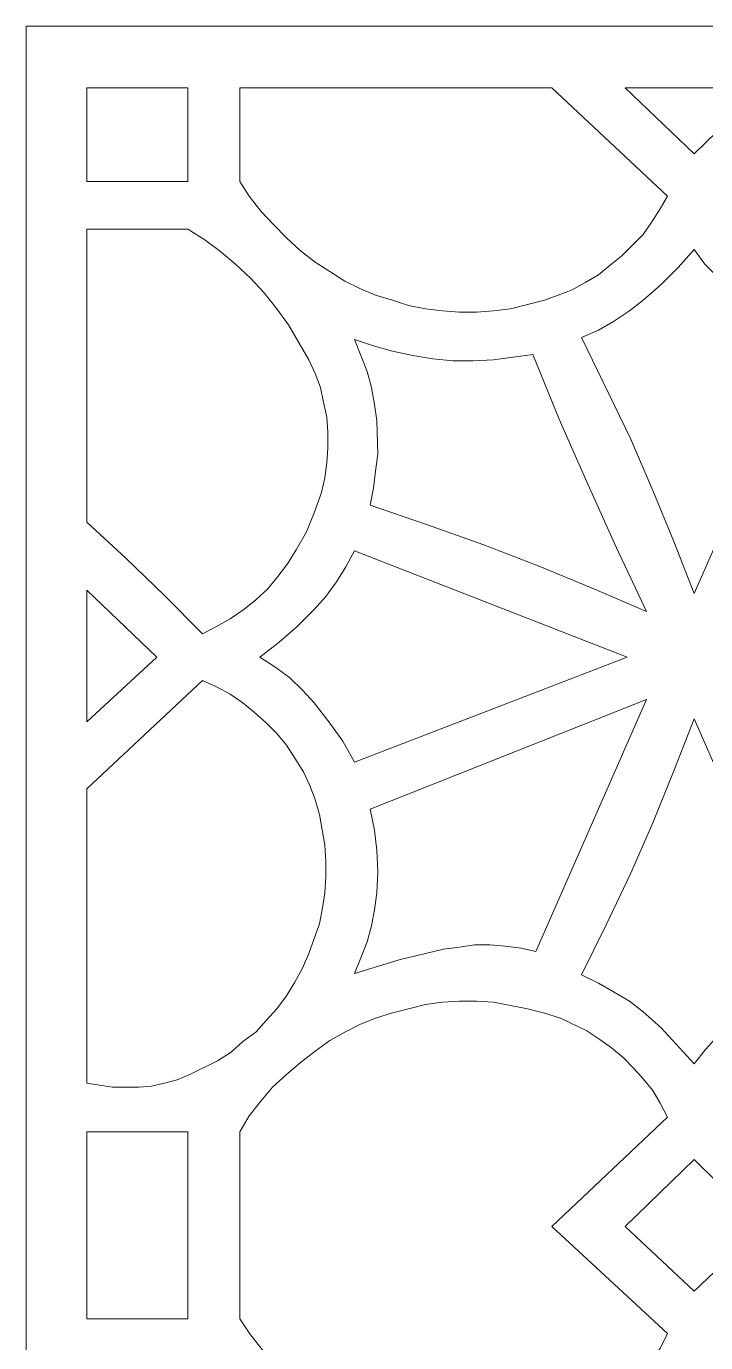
# Model space of a CAD drawing. Header units: centimetres. Extents: x -11.2 to 10.9, y -12.4 to 12.4.
# Drawn here: x -4.172 to -2.573, y 1.034 to 4.132 of the extents above; entities that cross this region are included whole.
import ezdxf

# ---------------------------------------------------------------- set-up
doc = ezdxf.new("R2010")
doc.units = ezdxf.units.CM
doc.header["$MEASUREMENT"] = 0
doc.layers.add('Camada 1', color=7, linetype='Continuous')

msp = doc.modelspace()

# ---------------------------------------------------------------- linework, layer by layer
at = {"layer": 'Camada 1', "color": 140, "lineweight": 9}
for points, knots in [([(1.82777, -1.98508), (1.82777, -1.98508), (1.82777, 4.13244), (1.82777, 4.13244), (1.82777, 4.13244), (1.82777, 4.13244), (-4.17224, 4.13244), (-4.17224, 4.13244), (-4.17224, 4.13244), (-4.17224, 4.13244), (-4.17224, -1.98508), (-4.17224, -1.98508), (-4.17224, -1.98508), (-4.17224, -1.98508), (1.82777, -1.98508), (1.82777, -1.98508)], [0, 0, 0, 0, 0.2, 0.2, 0.2, 0.2, 0.4, 0.4, 0.4, 0.4, 0.6, 0.6, 0.6, 0.6, 1, 1, 1, 1]), ([(-4.02972, 3.76746), (-4.02972, 3.76746), (-3.79223, 3.76746), (-3.79223, 3.76746), (-3.79223, 3.76746), (-3.79223, 3.76746), (-3.79223, 3.98745), (-3.79223, 3.98745), (-3.79223, 3.98745), (-3.79223, 3.98745), (-4.02972, 3.98745), (-4.02972, 3.98745), (-4.02972, 3.98745), (-4.02972, 3.98745), (-4.02972, 3.76746), (-4.02972, 3.76746)], [0, 0, 0, 0, 0.2, 0.2, 0.2, 0.2, 0.4, 0.4, 0.4, 0.4, 0.6, 0.6, 0.6, 0.6, 1, 1, 1, 1]), ([(-2.66221, 3.73243), (-2.66221, 3.73243), (-2.67971, 3.70244), (-2.67971, 3.70244), (-2.67971, 3.70244), (-2.67971, 3.70244), (-2.69971, 3.67246), (-2.69971, 3.67246), (-2.69971, 3.67246), (-2.69971, 3.67246), (-2.71971, 3.64244), (-2.71971, 3.64244), (-2.71971, 3.64244), (-2.71971, 3.64244), (-2.74472, 3.61746), (-2.74472, 3.61746), (-2.74472, 3.61746), (-2.74472, 3.61746), (-2.76974, 3.59245), (-2.76974, 3.59245), (-2.76974, 3.59245), (-2.76974, 3.59245), (-2.79722, 3.56994), (-2.79722, 3.56994), (-2.79722, 3.56994), (-2.79722, 3.56994), (-2.82473, 3.54743), (-2.82473, 3.54743), (-2.82473, 3.54743), (-2.82473, 3.54743), (-2.85472, 3.52993), (-2.85472, 3.52993), (-2.85472, 3.52993), (-2.85472, 3.52993), (-2.88721, 3.51244), (-2.88721, 3.51244), (-2.88721, 3.51244), (-2.88721, 3.51244), (-2.91974, 3.49995), (-2.91974, 3.49995), (-2.91974, 3.49995), (-2.91974, 3.49995), (-2.95223, 3.48746), (-2.95223, 3.48746), (-2.95223, 3.48746), (-2.95223, 3.48746), (-2.99223, 3.47744), (-2.99223, 3.47744), (-2.99223, 3.47744), (-2.99223, 3.47744), (-3.03224, 3.46746), (-3.03224, 3.46746), (-3.03224, 3.46746), (-3.03224, 3.46746), (-3.07221, 3.46245), (-3.07221, 3.46245), (-3.07221, 3.46245), (-3.07221, 3.46245), (-3.11221, 3.45994), (-3.11221, 3.45994), (-3.11221, 3.45994), (-3.11221, 3.45994), (-3.15222, 3.45994), (-3.15222, 3.45994), (-3.15222, 3.45994), (-3.15222, 3.45994), (-3.19222, 3.46245), (-3.19222, 3.46245), (-3.19222, 3.46245), (-3.19222, 3.46245), (-3.23223, 3.46746), (-3.23223, 3.46746), (-3.23223, 3.46746), (-3.23223, 3.46746), (-3.27223, 3.47494), (-3.27223, 3.47494), (-3.27223, 3.47494), (-3.27223, 3.47494), (-3.30973, 3.48746), (-3.30973, 3.48746), (-3.30973, 3.48746), (-3.30973, 3.48746), (-3.34974, 3.49995), (-3.34974, 3.49995), (-3.34974, 3.49995), (-3.34974, 3.49995), (-3.38724, 3.51494), (-3.38724, 3.51494), (-3.38724, 3.51494), (-3.38724, 3.51494), (-3.42223, 3.53244), (-3.42223, 3.53244), (-3.42223, 3.53244), (-3.42223, 3.53244), (-3.45723, 3.55495), (-3.45723, 3.55495), (-3.45723, 3.55495), (-3.45723, 3.55495), (-3.49222, 3.57745), (-3.49222, 3.57745), (-3.49222, 3.57745), (-3.49222, 3.57745), (-3.52722, 3.60494), (-3.52722, 3.60494), (-3.52722, 3.60494), (-3.52722, 3.60494), (-3.55971, 3.63492), (-3.55971, 3.63492), (-3.55971, 3.63492), (-3.55971, 3.63492), (-3.58973, 3.66494), (-3.58973, 3.66494), (-3.58973, 3.66494), (-3.58973, 3.66494), (-3.61972, 3.69743), (-3.61972, 3.69743), (-3.61972, 3.69743), (-3.61972, 3.69743), (-3.6472, 3.73243), (-3.6472, 3.73243), (-3.6472, 3.73243), (-3.6472, 3.73243), (-3.66971, 3.76746), (-3.66971, 3.76746), (-3.66971, 3.76746), (-3.66971, 3.76746), (-3.66971, 3.98745), (-3.66971, 3.98745), (-3.66971, 3.98745), (-3.66971, 3.98745), (-2.93473, 3.98745), (-2.93473, 3.98745), (-2.93473, 3.98745), (-2.93473, 3.98745), (-2.66221, 3.73243), (-2.66221, 3.73243)], [0, 0, 0, 0, 0.0285714, 0.0285714, 0.0285714, 0.0285714, 0.0571429, 0.0571429, 0.0571429, 0.0571429, 0.0857143, 0.0857143, 0.0857143, 0.0857143, 0.1142857, 0.1142857, 0.1142857, 0.1142857, 0.1428571, 0.1428571, 0.1428571, 0.1428571, 0.1714286, 0.1714286, 0.1714286, 0.1714286, 0.2, 0.2, 0.2, 0.2, 0.2285714, 0.2285714, 0.2285714, 0.2285714, 0.2571429, 0.2571429, 0.2571429, 0.2571429, 0.2857143, 0.2857143, 0.2857143, 0.2857143, 0.3142857, 0.3142857, 0.3142857, 0.3142857, 0.3428571, 0.3428571, 0.3428571, 0.3428571, 0.3714286, 0.3714286, 0.3714286, 0.3714286, 0.4, 0.4, 0.4, 0.4, 0.4285714, 0.4285714, 0.4285714, 0.4285714, 0.4571429, 0.4571429, 0.4571429, 0.4571429, 0.4857143, 0.4857143, 0.4857143, 0.4857143, 0.5142857, 0.5142857, 0.5142857, 0.5142857, 0.5428571, 0.5428571, 0.5428571, 0.5428571, 0.5714286, 0.5714286, 0.5714286, 0.5714286, 0.6, 0.6, 0.6, 0.6, 0.6285714, 0.6285714, 0.6285714, 0.6285714, 0.6571429, 0.6571429, 0.6571429, 0.6571429, 0.6857143, 0.6857143, 0.6857143, 0.6857143, 0.7142857, 0.7142857, 0.7142857, 0.7142857, 0.7428571, 0.7428571, 0.7428571, 0.7428571, 0.7714286, 0.7714286, 0.7714286, 0.7714286, 0.8, 0.8, 0.8, 0.8, 0.8285714, 0.8285714, 0.8285714, 0.8285714, 0.8571429, 0.8571429, 0.8571429, 0.8571429, 0.8857143, 0.8857143, 0.8857143, 0.8857143, 0.9142857, 0.9142857, 0.9142857, 0.9142857, 0.9428571, 0.9428571, 0.9428571, 0.9428571, 1, 1, 1, 1]), ([(-2.43971, 3.98745), (-2.43971, 3.98745), (-2.59973, 3.83244), (-2.59973, 3.83244), (-2.59973, 3.83244), (-2.59973, 3.83244), (-2.76222, 3.98745), (-2.76222, 3.98745), (-2.76222, 3.98745), (-2.76222, 3.98745), (-2.43971, 3.98745), (-2.43971, 3.98745)], [0, 0, 0, 0, 0.25, 0.25, 0.25, 0.25, 0.5, 0.5, 0.5, 0.5, 1, 1, 1, 1]), ([(-4.02972, 2.96496), (-4.02972, 2.96496), (-4.02972, 3.65496), (-4.02972, 3.65496), (-4.02972, 3.65496), (-4.02972, 3.65496), (-3.79223, 3.65496), (-3.79223, 3.65496), (-3.79223, 3.65496), (-3.79223, 3.65496), (-3.75222, 3.62995), (-3.75222, 3.62995), (-3.75222, 3.62995), (-3.75222, 3.62995), (-3.71472, 3.60243), (-3.71472, 3.60243), (-3.71472, 3.60243), (-3.71472, 3.60243), (-3.67973, 3.57244), (-3.67973, 3.57244), (-3.67973, 3.57244), (-3.67973, 3.57244), (-3.64473, 3.53995), (-3.64473, 3.53995), (-3.64473, 3.53995), (-3.64473, 3.53995), (-3.6122, 3.50496), (-3.6122, 3.50496), (-3.6122, 3.50496), (-3.6122, 3.50496), (-3.58222, 3.46746), (-3.58222, 3.46746), (-3.58222, 3.46746), (-3.58222, 3.46746), (-3.55474, 3.42992), (-3.55474, 3.42992), (-3.55474, 3.42992), (-3.55474, 3.42992), (-3.50722, 3.34744), (-3.50722, 3.34744), (-3.50722, 3.34744), (-3.50722, 3.34744), (-3.49222, 3.31495), (-3.49222, 3.31495), (-3.49222, 3.31495), (-3.49222, 3.31495), (-3.4797, 3.28246), (-3.4797, 3.28246), (-3.4797, 3.28246), (-3.4797, 3.28246), (-3.47222, 3.24743), (-3.47222, 3.24743), (-3.47222, 3.24743), (-3.47222, 3.24743), (-3.46471, 3.21243), (-3.46471, 3.21243), (-3.46471, 3.21243), (-3.46471, 3.21243), (-3.4622, 3.17744), (-3.4622, 3.17744), (-3.4622, 3.17744), (-3.4622, 3.17744), (-3.4622, 3.13994), (-3.4622, 3.13994), (-3.4622, 3.13994), (-3.4622, 3.13994), (-3.46471, 3.10494), (-3.46471, 3.10494), (-3.46471, 3.10494), (-3.46471, 3.10494), (-3.46972, 3.06995), (-3.46972, 3.06995), (-3.46972, 3.06995), (-3.46972, 3.06995), (-3.47723, 3.03495), (-3.47723, 3.03495), (-3.47723, 3.03495), (-3.47723, 3.03495), (-3.49473, 2.98743), (-3.49473, 2.98743), (-3.49473, 2.98743), (-3.49473, 2.98743), (-3.51223, 2.94245), (-3.51223, 2.94245), (-3.51223, 2.94245), (-3.51223, 2.94245), (-3.53724, 2.89994), (-3.53724, 2.89994), (-3.53724, 2.89994), (-3.53724, 2.89994), (-3.55721, 2.86745), (-3.55721, 2.86745), (-3.55721, 2.86745), (-3.55721, 2.86745), (-3.57971, 2.83743), (-3.57971, 2.83743), (-3.57971, 2.83743), (-3.57971, 2.83743), (-3.60473, 2.80745), (-3.60473, 2.80745), (-3.60473, 2.80745), (-3.60473, 2.80745), (-3.63221, 2.78243), (-3.63221, 2.78243), (-3.63221, 2.78243), (-3.63221, 2.78243), (-3.65972, 2.75993), (-3.65972, 2.75993), (-3.65972, 2.75993), (-3.65972, 2.75993), (-3.69221, 2.73745), (-3.69221, 2.73745), (-3.69221, 2.73745), (-3.69221, 2.73745), (-3.72471, 2.71992), (-3.72471, 2.71992), (-3.72471, 2.71992), (-3.72471, 2.71992), (-3.75723, 2.70246), (-3.75723, 2.70246), (-3.75723, 2.70246), (-3.75723, 2.70246), (-3.84723, 2.79245), (-3.84723, 2.79245), (-3.84723, 2.79245), (-3.84723, 2.79245), (-3.93722, 2.87994), (-3.93722, 2.87994), (-3.93722, 2.87994), (-3.93722, 2.87994), (-4.02972, 2.96496), (-4.02972, 2.96496)], [0, 0, 0, 0, 0.0294118, 0.0294118, 0.0294118, 0.0294118, 0.0588235, 0.0588235, 0.0588235, 0.0588235, 0.0882353, 0.0882353, 0.0882353, 0.0882353, 0.1176471, 0.1176471, 0.1176471, 0.1176471, 0.1470588, 0.1470588, 0.1470588, 0.1470588, 0.1764706, 0.1764706, 0.1764706, 0.1764706, 0.2058824, 0.2058824, 0.2058824, 0.2058824, 0.2352941, 0.2352941, 0.2352941, 0.2352941, 0.2647059, 0.2647059, 0.2647059, 0.2647059, 0.2941176, 0.2941176, 0.2941176, 0.2941176, 0.3235294, 0.3235294, 0.3235294, 0.3235294, 0.3529412, 0.3529412, 0.3529412, 0.3529412, 0.3823529, 0.3823529, 0.3823529, 0.3823529, 0.4117647, 0.4117647, 0.4117647, 0.4117647, 0.4411765, 0.4411765, 0.4411765, 0.4411765, 0.4705882, 0.4705882, 0.4705882, 0.4705882, 0.5, 0.5, 0.5, 0.5, 0.5294118, 0.5294118, 0.5294118, 0.5294118, 0.5588235, 0.5588235, 0.5588235, 0.5588235, 0.5882353, 0.5882353, 0.5882353, 0.5882353, 0.6176471, 0.6176471, 0.6176471, 0.6176471, 0.6470588, 0.6470588, 0.6470588, 0.6470588, 0.6764706, 0.6764706, 0.6764706, 0.6764706, 0.7058824, 0.7058824, 0.7058824, 0.7058824, 0.7352941, 0.7352941, 0.7352941, 0.7352941, 0.7647059, 0.7647059, 0.7647059, 0.7647059, 0.7941176, 0.7941176, 0.7941176, 0.7941176, 0.8235294, 0.8235294, 0.8235294, 0.8235294, 0.8529412, 0.8529412, 0.8529412, 0.8529412, 0.8823529, 0.8823529, 0.8823529, 0.8823529, 0.9117647, 0.9117647, 0.9117647, 0.9117647, 0.9411765, 0.9411765, 0.9411765, 0.9411765, 1, 1, 1, 1]), ([(-2.86474, 3.39994), (-2.86474, 3.39994), (-2.82473, 3.41743), (-2.82473, 3.41743), (-2.82473, 3.41743), (-2.82473, 3.41743), (-2.7897, 3.43744), (-2.7897, 3.43744), (-2.7897, 3.43744), (-2.7897, 3.43744), (-2.75224, 3.46245), (-2.75224, 3.46245), (-2.75224, 3.46245), (-2.75224, 3.46245), (-2.71971, 3.48746), (-2.71971, 3.48746), (-2.71971, 3.48746), (-2.71971, 3.48746), (-2.6772, 3.52493), (-2.6772, 3.52493), (-2.6772, 3.52493), (-2.6772, 3.52493), (-2.63723, 3.56493), (-2.63723, 3.56493), (-2.63723, 3.56493), (-2.63723, 3.56493), (-2.59973, 3.60744), (-2.59973, 3.60744), (-2.59973, 3.60744), (-2.59973, 3.60744), (-2.57472, 3.57244), (-2.57472, 3.57244), (-2.57472, 3.57244), (-2.57472, 3.57244), (-2.54473, 3.54242), (-2.54473, 3.54242), (-2.54473, 3.54242), (-2.54473, 3.54242), (-2.51471, 3.51244), (-2.51471, 3.51244), (-2.51471, 3.51244), (-2.51471, 3.51244), (-2.47972, 3.48746), (-2.47972, 3.48746), (-2.47972, 3.48746), (-2.47972, 3.48746), (-2.43474, 3.45493), (-2.43474, 3.45493), (-2.43474, 3.45493), (-2.43474, 3.45493), (-2.38471, 3.42495), (-2.38471, 3.42495), (-2.38471, 3.42495), (-2.38471, 3.42495), (-2.33473, 3.39994), (-2.33473, 3.39994), (-2.33473, 3.39994), (-2.33473, 3.39994), (-2.59973, 2.79743), (-2.59973, 2.79743), (-2.59973, 2.79743), (-2.59973, 2.79743), (-2.64722, 2.91995), (-2.64722, 2.91995), (-2.64722, 2.91995), (-2.64722, 2.91995), (-2.69724, 3.03993), (-2.69724, 3.03993), (-2.69724, 3.03993), (-2.69724, 3.03993), (-2.7497, 3.16245), (-2.7497, 3.16245), (-2.7497, 3.16245), (-2.7497, 3.16245), (-2.86474, 3.39994), (-2.86474, 3.39994)], [0, 0, 0, 0, 0.05, 0.05, 0.05, 0.05, 0.1, 0.1, 0.1, 0.1, 0.15, 0.15, 0.15, 0.15, 0.2, 0.2, 0.2, 0.2, 0.25, 0.25, 0.25, 0.25, 0.3, 0.3, 0.3, 0.3, 0.35, 0.35, 0.35, 0.35, 0.4, 0.4, 0.4, 0.4, 0.45, 0.45, 0.45, 0.45, 0.5, 0.5, 0.5, 0.5, 0.55, 0.55, 0.55, 0.55, 0.6, 0.6, 0.6, 0.6, 0.65, 0.65, 0.65, 0.65, 0.7, 0.7, 0.7, 0.7, 0.75, 0.75, 0.75, 0.75, 0.8, 0.8, 0.8, 0.8, 0.85, 0.85, 0.85, 0.85, 0.9, 0.9, 0.9, 0.9, 1, 1, 1, 1]), ([(-3.36223, 3.00493), (-3.36223, 3.00493), (-3.35471, 3.04494), (-3.35471, 3.04494), (-3.35471, 3.04494), (-3.35471, 3.04494), (-3.34974, 3.08494), (-3.34974, 3.08494), (-3.34974, 3.08494), (-3.34974, 3.08494), (-3.34473, 3.12495), (-3.34473, 3.12495), (-3.34473, 3.12495), (-3.34473, 3.12495), (-3.34723, 3.20492), (-3.34723, 3.20492), (-3.34723, 3.20492), (-3.34723, 3.20492), (-3.35221, 3.24246), (-3.35221, 3.24246), (-3.35221, 3.24246), (-3.35221, 3.24246), (-3.35972, 3.28246), (-3.35972, 3.28246), (-3.35972, 3.28246), (-3.35972, 3.28246), (-3.36971, 3.31993), (-3.36971, 3.31993), (-3.36971, 3.31993), (-3.36971, 3.31993), (-3.3847, 3.35743), (-3.3847, 3.35743), (-3.3847, 3.35743), (-3.3847, 3.35743), (-3.39973, 3.39493), (-3.39973, 3.39493), (-3.39973, 3.39493), (-3.39973, 3.39493), (-3.35471, 3.37993), (-3.35471, 3.37993), (-3.35471, 3.37993), (-3.35471, 3.37993), (-3.30973, 3.36745), (-3.30973, 3.36745), (-3.30973, 3.36745), (-3.30973, 3.36745), (-3.26221, 3.35743), (-3.26221, 3.35743), (-3.26221, 3.35743), (-3.26221, 3.35743), (-3.21473, 3.34995), (-3.21473, 3.34995), (-3.21473, 3.34995), (-3.21473, 3.34995), (-3.16721, 3.34494), (-3.16721, 3.34494), (-3.16721, 3.34494), (-3.16721, 3.34494), (-3.11973, 3.34494), (-3.11973, 3.34494), (-3.11973, 3.34494), (-3.11973, 3.34494), (-3.07221, 3.34744), (-3.07221, 3.34744), (-3.07221, 3.34744), (-3.07221, 3.34744), (-2.97971, 3.35993), (-2.97971, 3.35993), (-2.97971, 3.35993), (-2.97971, 3.35993), (-2.91723, 3.20743), (-2.91723, 3.20743), (-2.91723, 3.20743), (-2.91723, 3.20743), (-2.84971, 3.05495), (-2.84971, 3.05495), (-2.84971, 3.05495), (-2.84971, 3.05495), (-2.78222, 2.90495), (-2.78222, 2.90495), (-2.78222, 2.90495), (-2.78222, 2.90495), (-2.71223, 2.75495), (-2.71223, 2.75495), (-2.71223, 2.75495), (-2.71223, 2.75495), (-2.83973, 2.80995), (-2.83973, 2.80995), (-2.83973, 2.80995), (-2.83973, 2.80995), (-2.96722, 2.86244), (-2.96722, 2.86244), (-2.96722, 2.86244), (-2.96722, 2.86244), (-3.09722, 2.91243), (-3.09722, 2.91243), (-3.09722, 2.91243), (-3.09722, 2.91243), (-3.22972, 2.95995), (-3.22972, 2.95995), (-3.22972, 2.95995), (-3.22972, 2.95995), (-3.36223, 3.00493), (-3.36223, 3.00493)], [0, 0, 0, 0, 0.037037, 0.037037, 0.037037, 0.037037, 0.0740741, 0.0740741, 0.0740741, 0.0740741, 0.1111111, 0.1111111, 0.1111111, 0.1111111, 0.1481481, 0.1481481, 0.1481481, 0.1481481, 0.1851852, 0.1851852, 0.1851852, 0.1851852, 0.2222222, 0.2222222, 0.2222222, 0.2222222, 0.2592593, 0.2592593, 0.2592593, 0.2592593, 0.2962963, 0.2962963, 0.2962963, 0.2962963, 0.3333333, 0.3333333, 0.3333333, 0.3333333, 0.3703704, 0.3703704, 0.3703704, 0.3703704, 0.4074074, 0.4074074, 0.4074074, 0.4074074, 0.4444444, 0.4444444, 0.4444444, 0.4444444, 0.4814815, 0.4814815, 0.4814815, 0.4814815, 0.5185185, 0.5185185, 0.5185185, 0.5185185, 0.5555556, 0.5555556, 0.5555556, 0.5555556, 0.5925926, 0.5925926, 0.5925926, 0.5925926, 0.6296296, 0.6296296, 0.6296296, 0.6296296, 0.6666667, 0.6666667, 0.6666667, 0.6666667, 0.7037037, 0.7037037, 0.7037037, 0.7037037, 0.7407407, 0.7407407, 0.7407407, 0.7407407, 0.7777778, 0.7777778, 0.7777778, 0.7777778, 0.8148148, 0.8148148, 0.8148148, 0.8148148, 0.8518519, 0.8518519, 0.8518519, 0.8518519, 0.8888889, 0.8888889, 0.8888889, 0.8888889, 0.9259259, 0.9259259, 0.9259259, 0.9259259, 1, 1, 1, 1]), ([(-2.75721, 2.64746), (-2.75721, 2.64746), (-3.39973, 2.39995), (-3.39973, 2.39995), (-3.39973, 2.39995), (-3.39973, 2.39995), (-3.42724, 2.44994), (-3.42724, 2.44994), (-3.42724, 2.44994), (-3.42724, 2.44994), (-3.45973, 2.49496), (-3.45973, 2.49496), (-3.45973, 2.49496), (-3.45973, 2.49496), (-3.49473, 2.53993), (-3.49473, 2.53993), (-3.49473, 2.53993), (-3.49473, 2.53993), (-3.52221, 2.56992), (-3.52221, 2.56992), (-3.52221, 2.56992), (-3.52221, 2.56992), (-3.55223, 2.59994), (-3.55223, 2.59994), (-3.55223, 2.59994), (-3.55223, 2.59994), (-3.58723, 2.62495), (-3.58723, 2.62495), (-3.58723, 2.62495), (-3.58723, 2.62495), (-3.62222, 2.64746), (-3.62222, 2.64746), (-3.62222, 2.64746), (-3.62222, 2.64746), (-3.57724, 2.68242), (-3.57724, 2.68242), (-3.57724, 2.68242), (-3.57724, 2.68242), (-3.5347, 2.71992), (-3.5347, 2.71992), (-3.5347, 2.71992), (-3.5347, 2.71992), (-3.49473, 2.75993), (-3.49473, 2.75993), (-3.49473, 2.75993), (-3.49473, 2.75993), (-3.46721, 2.78995), (-3.46721, 2.78995), (-3.46721, 2.78995), (-3.46721, 2.78995), (-3.44224, 2.82494), (-3.44224, 2.82494), (-3.44224, 2.82494), (-3.44224, 2.82494), (-3.41973, 2.85994), (-3.41973, 2.85994), (-3.41973, 2.85994), (-3.41973, 2.85994), (-3.39973, 2.89744), (-3.39973, 2.89744), (-3.39973, 2.89744), (-3.39973, 2.89744), (-2.75721, 2.64746), (-2.75721, 2.64746)], [0, 0, 0, 0, 0.0588235, 0.0588235, 0.0588235, 0.0588235, 0.1176471, 0.1176471, 0.1176471, 0.1176471, 0.1764706, 0.1764706, 0.1764706, 0.1764706, 0.2352941, 0.2352941, 0.2352941, 0.2352941, 0.2941176, 0.2941176, 0.2941176, 0.2941176, 0.3529412, 0.3529412, 0.3529412, 0.3529412, 0.4117647, 0.4117647, 0.4117647, 0.4117647, 0.4705882, 0.4705882, 0.4705882, 0.4705882, 0.5294118, 0.5294118, 0.5294118, 0.5294118, 0.5882353, 0.5882353, 0.5882353, 0.5882353, 0.6470588, 0.6470588, 0.6470588, 0.6470588, 0.7058824, 0.7058824, 0.7058824, 0.7058824, 0.7647059, 0.7647059, 0.7647059, 0.7647059, 0.8235294, 0.8235294, 0.8235294, 0.8235294, 0.8823529, 0.8823529, 0.8823529, 0.8823529, 1, 1, 1, 1]), ([(-4.02972, 2.49496), (-4.02972, 2.49496), (-3.86472, 2.64746), (-3.86472, 2.64746), (-3.86472, 2.64746), (-3.86472, 2.64746), (-4.02972, 2.80494), (-4.02972, 2.80494), (-4.02972, 2.80494), (-4.02972, 2.80494), (-4.02972, 2.49496), (-4.02972, 2.49496)], [0, 0, 0, 0, 0.25, 0.25, 0.25, 0.25, 0.5, 0.5, 0.5, 0.5, 1, 1, 1, 1]), ([(-3.75723, 2.59243), (-3.75723, 2.59243), (-3.72471, 2.57743), (-3.72471, 2.57743), (-3.72471, 2.57743), (-3.72471, 2.57743), (-3.69221, 2.55994), (-3.69221, 2.55994), (-3.69221, 2.55994), (-3.69221, 2.55994), (-3.66223, 2.53993), (-3.66223, 2.53993), (-3.66223, 2.53993), (-3.66223, 2.53993), (-3.63471, 2.51743), (-3.63471, 2.51743), (-3.63471, 2.51743), (-3.63471, 2.51743), (-3.60723, 2.49245), (-3.60723, 2.49245), (-3.60723, 2.49245), (-3.60723, 2.49245), (-3.58222, 2.46744), (-3.58222, 2.46744), (-3.58222, 2.46744), (-3.58222, 2.46744), (-3.55971, 2.43992), (-3.55971, 2.43992), (-3.55971, 2.43992), (-3.55971, 2.43992), (-3.53971, 2.40994), (-3.53971, 2.40994), (-3.53971, 2.40994), (-3.53971, 2.40994), (-3.51971, 2.37744), (-3.51971, 2.37744), (-3.51971, 2.37744), (-3.51971, 2.37744), (-3.50471, 2.34495), (-3.50471, 2.34495), (-3.50471, 2.34495), (-3.50471, 2.34495), (-3.49222, 2.31243), (-3.49222, 2.31243), (-3.49222, 2.31243), (-3.49222, 2.31243), (-3.48224, 2.27743), (-3.48224, 2.27743), (-3.48224, 2.27743), (-3.48224, 2.27743), (-3.46972, 2.20494), (-3.46972, 2.20494), (-3.46972, 2.20494), (-3.46972, 2.20494), (-3.46721, 2.16744), (-3.46721, 2.16744), (-3.46721, 2.16744), (-3.46721, 2.16744), (-3.46721, 2.12994), (-3.46721, 2.12994), (-3.46721, 2.12994), (-3.46721, 2.12994), (-3.46972, 2.09244), (-3.46972, 2.09244), (-3.46972, 2.09244), (-3.46972, 2.09244), (-3.47473, 2.05744), (-3.47473, 2.05744), (-3.47473, 2.05744), (-3.47473, 2.05744), (-3.48224, 2.01994), (-3.48224, 2.01994), (-3.48224, 2.01994), (-3.48224, 2.01994), (-3.49473, 1.98494), (-3.49473, 1.98494), (-3.49473, 1.98494), (-3.49473, 1.98494), (-3.50722, 1.94995), (-3.50722, 1.94995), (-3.50722, 1.94995), (-3.50722, 1.94995), (-3.52221, 1.91495), (-3.52221, 1.91495), (-3.52221, 1.91495), (-3.52221, 1.91495), (-3.53971, 1.88243), (-3.53971, 1.88243), (-3.53971, 1.88243), (-3.53971, 1.88243), (-3.55971, 1.84994), (-3.55971, 1.84994), (-3.55971, 1.84994), (-3.55971, 1.84994), (-3.58222, 1.81995), (-3.58222, 1.81995), (-3.58222, 1.81995), (-3.58222, 1.81995), (-3.60723, 1.79243), (-3.60723, 1.79243), (-3.60723, 1.79243), (-3.60723, 1.79243), (-3.63221, 1.76495), (-3.63221, 1.76495), (-3.63221, 1.76495), (-3.63221, 1.76495), (-3.66223, 1.74244), (-3.66223, 1.74244), (-3.66223, 1.74244), (-3.66223, 1.74244), (-3.68971, 1.71743), (-3.68971, 1.71743), (-3.68971, 1.71743), (-3.68971, 1.71743), (-3.72224, 1.69743), (-3.72224, 1.69743), (-3.72224, 1.69743), (-3.72224, 1.69743), (-3.78722, 1.66494), (-3.78722, 1.66494), (-3.78722, 1.66494), (-3.78722, 1.66494), (-3.81724, 1.65245), (-3.81724, 1.65245), (-3.81724, 1.65245), (-3.81724, 1.65245), (-3.84723, 1.64494), (-3.84723, 1.64494), (-3.84723, 1.64494), (-3.84723, 1.64494), (-3.87721, 1.63742), (-3.87721, 1.63742), (-3.87721, 1.63742), (-3.87721, 1.63742), (-3.90723, 1.63495), (-3.90723, 1.63495), (-3.90723, 1.63495), (-3.90723, 1.63495), (-3.96971, 1.63495), (-3.96971, 1.63495), (-3.96971, 1.63495), (-3.96971, 1.63495), (-3.99973, 1.63993), (-3.99973, 1.63993), (-3.99973, 1.63993), (-3.99973, 1.63993), (-4.02972, 1.64494), (-4.02972, 1.64494), (-4.02972, 1.64494), (-4.02972, 1.64494), (-4.02972, 2.33744), (-4.02972, 2.33744), (-4.02972, 2.33744), (-4.02972, 2.33744), (-3.75723, 2.59243), (-3.75723, 2.59243)], [0, 0, 0, 0, 0.025, 0.025, 0.025, 0.025, 0.05, 0.05, 0.05, 0.05, 0.075, 0.075, 0.075, 0.075, 0.1, 0.1, 0.1, 0.1, 0.125, 0.125, 0.125, 0.125, 0.15, 0.15, 0.15, 0.15, 0.175, 0.175, 0.175, 0.175, 0.2, 0.2, 0.2, 0.2, 0.225, 0.225, 0.225, 0.225, 0.25, 0.25, 0.25, 0.25, 0.275, 0.275, 0.275, 0.275, 0.3, 0.3, 0.3, 0.3, 0.325, 0.325, 0.325, 0.325, 0.35, 0.35, 0.35, 0.35, 0.375, 0.375, 0.375, 0.375, 0.4, 0.4, 0.4, 0.4, 0.425, 0.425, 0.425, 0.425, 0.45, 0.45, 0.45, 0.45, 0.475, 0.475, 0.475, 0.475, 0.5, 0.5, 0.5, 0.5, 0.525, 0.525, 0.525, 0.525, 0.55, 0.55, 0.55, 0.55, 0.575, 0.575, 0.575, 0.575, 0.6, 0.6, 0.6, 0.6, 0.625, 0.625, 0.625, 0.625, 0.65, 0.65, 0.65, 0.65, 0.675, 0.675, 0.675, 0.675, 0.7, 0.7, 0.7, 0.7, 0.725, 0.725, 0.725, 0.725, 0.75, 0.75, 0.75, 0.75, 0.775, 0.775, 0.775, 0.775, 0.8, 0.8, 0.8, 0.8, 0.825, 0.825, 0.825, 0.825, 0.85, 0.85, 0.85, 0.85, 0.875, 0.875, 0.875, 0.875, 0.9, 0.9, 0.9, 0.9, 0.925, 0.925, 0.925, 0.925, 0.95, 0.95, 0.95, 0.95, 1, 1, 1, 1]), ([(-2.71223, 2.54745), (-2.71223, 2.54745), (-3.36223, 2.28996), (-3.36223, 2.28996), (-3.36223, 2.28996), (-3.36223, 2.28996), (-3.35221, 2.23993), (-3.35221, 2.23993), (-3.35221, 2.23993), (-3.35221, 2.23993), (-3.34723, 2.19245), (-3.34723, 2.19245), (-3.34723, 2.19245), (-3.34723, 2.19245), (-3.34473, 2.14242), (-3.34473, 2.14242), (-3.34473, 2.14242), (-3.34473, 2.14242), (-3.34723, 2.09244), (-3.34723, 2.09244), (-3.34723, 2.09244), (-3.34723, 2.09244), (-3.35221, 2.05243), (-3.35221, 2.05243), (-3.35221, 2.05243), (-3.35221, 2.05243), (-3.35972, 2.01493), (-3.35972, 2.01493), (-3.35972, 2.01493), (-3.35972, 2.01493), (-3.36971, 1.97743), (-3.36971, 1.97743), (-3.36971, 1.97743), (-3.36971, 1.97743), (-3.3847, 1.93993), (-3.3847, 1.93993), (-3.3847, 1.93993), (-3.3847, 1.93993), (-3.39973, 1.90243), (-3.39973, 1.90243), (-3.39973, 1.90243), (-3.39973, 1.90243), (-3.2947, 1.93492), (-3.2947, 1.93492), (-3.2947, 1.93492), (-3.2947, 1.93492), (-3.18972, 1.95993), (-3.18972, 1.95993), (-3.18972, 1.95993), (-3.18972, 1.95993), (-3.15222, 1.96494), (-3.15222, 1.96494), (-3.15222, 1.96494), (-3.15222, 1.96494), (-3.11722, 1.96995), (-3.11722, 1.96995), (-3.11722, 1.96995), (-3.11722, 1.96995), (-3.07972, 1.96995), (-3.07972, 1.96995), (-3.07972, 1.96995), (-3.07972, 1.96995), (-3.04473, 1.96745), (-3.04473, 1.96745), (-3.04473, 1.96745), (-3.04473, 1.96745), (-3.00723, 1.96244), (-3.00723, 1.96244), (-3.00723, 1.96244), (-3.00723, 1.96244), (-2.97223, 1.95492), (-2.97223, 1.95492), (-2.97223, 1.95492), (-2.97223, 1.95492), (-2.71223, 2.54745), (-2.71223, 2.54745)], [0, 0, 0, 0, 0.05, 0.05, 0.05, 0.05, 0.1, 0.1, 0.1, 0.1, 0.15, 0.15, 0.15, 0.15, 0.2, 0.2, 0.2, 0.2, 0.25, 0.25, 0.25, 0.25, 0.3, 0.3, 0.3, 0.3, 0.35, 0.35, 0.35, 0.35, 0.4, 0.4, 0.4, 0.4, 0.45, 0.45, 0.45, 0.45, 0.5, 0.5, 0.5, 0.5, 0.55, 0.55, 0.55, 0.55, 0.6, 0.6, 0.6, 0.6, 0.65, 0.65, 0.65, 0.65, 0.7, 0.7, 0.7, 0.7, 0.75, 0.75, 0.75, 0.75, 0.8, 0.8, 0.8, 0.8, 0.85, 0.85, 0.85, 0.85, 0.9, 0.9, 0.9, 0.9, 1, 1, 1, 1]), ([(-2.86474, 1.89996), (-2.86474, 1.89996), (-2.82473, 1.87996), (-2.82473, 1.87996), (-2.82473, 1.87996), (-2.82473, 1.87996), (-2.7897, 1.85996), (-2.7897, 1.85996), (-2.7897, 1.85996), (-2.7897, 1.85996), (-2.75224, 1.83745), (-2.75224, 1.83745), (-2.75224, 1.83745), (-2.75224, 1.83745), (-2.71971, 1.81244), (-2.71971, 1.81244), (-2.71971, 1.81244), (-2.71971, 1.81244), (-2.6772, 1.77494), (-2.6772, 1.77494), (-2.6772, 1.77494), (-2.6772, 1.77494), (-2.59973, 1.68995), (-2.59973, 1.68995), (-2.59973, 1.68995), (-2.59973, 1.68995), (-2.57222, 1.72495), (-2.57222, 1.72495), (-2.57222, 1.72495), (-2.57222, 1.72495), (-2.54473, 1.75493), (-2.54473, 1.75493), (-2.54473, 1.75493), (-2.54473, 1.75493), (-2.51221, 1.78495), (-2.51221, 1.78495), (-2.51221, 1.78495), (-2.51221, 1.78495), (-2.47972, 1.80993), (-2.47972, 1.80993), (-2.47972, 1.80993), (-2.47972, 1.80993), (-2.4322, 1.84242), (-2.4322, 1.84242), (-2.4322, 1.84242), (-2.4322, 1.84242), (-2.33473, 1.89996), (-2.33473, 1.89996), (-2.33473, 1.89996), (-2.33473, 1.89996), (-2.59973, 2.50243), (-2.59973, 2.50243), (-2.59973, 2.50243), (-2.59973, 2.50243), (-2.64722, 2.37995), (-2.64722, 2.37995), (-2.64722, 2.37995), (-2.64722, 2.37995), (-2.69724, 2.25743), (-2.69724, 2.25743), (-2.69724, 2.25743), (-2.69724, 2.25743), (-2.7497, 2.13745), (-2.7497, 2.13745), (-2.7497, 2.13745), (-2.7497, 2.13745), (-2.80724, 2.01744), (-2.80724, 2.01744), (-2.80724, 2.01744), (-2.80724, 2.01744), (-2.86474, 1.89996), (-2.86474, 1.89996)], [0, 0, 0, 0, 0.0526316, 0.0526316, 0.0526316, 0.0526316, 0.1052632, 0.1052632, 0.1052632, 0.1052632, 0.1578947, 0.1578947, 0.1578947, 0.1578947, 0.2105263, 0.2105263, 0.2105263, 0.2105263, 0.2631579, 0.2631579, 0.2631579, 0.2631579, 0.3157895, 0.3157895, 0.3157895, 0.3157895, 0.3684211, 0.3684211, 0.3684211, 0.3684211, 0.4210526, 0.4210526, 0.4210526, 0.4210526, 0.4736842, 0.4736842, 0.4736842, 0.4736842, 0.5263158, 0.5263158, 0.5263158, 0.5263158, 0.5789474, 0.5789474, 0.5789474, 0.5789474, 0.6315789, 0.6315789, 0.6315789, 0.6315789, 0.6842105, 0.6842105, 0.6842105, 0.6842105, 0.7368421, 0.7368421, 0.7368421, 0.7368421, 0.7894737, 0.7894737, 0.7894737, 0.7894737, 0.8421053, 0.8421053, 0.8421053, 0.8421053, 0.8947368, 0.8947368, 0.8947368, 0.8947368, 1, 1, 1, 1]), ([(-2.93473, 1.30743), (-2.93473, 1.30743), (-2.66221, 1.56493), (-2.66221, 1.56493), (-2.66221, 1.56493), (-2.66221, 1.56493), (-2.67971, 1.59745), (-2.67971, 1.59745), (-2.67971, 1.59745), (-2.67971, 1.59745), (-2.69724, 1.62744), (-2.69724, 1.62744), (-2.69724, 1.62744), (-2.69724, 1.62744), (-2.71971, 1.65496), (-2.71971, 1.65496), (-2.71971, 1.65496), (-2.71971, 1.65496), (-2.74222, 1.67993), (-2.74222, 1.67993), (-2.74222, 1.67993), (-2.74222, 1.67993), (-2.76723, 1.70494), (-2.76723, 1.70494), (-2.76723, 1.70494), (-2.76723, 1.70494), (-2.79471, 1.72742), (-2.79471, 1.72742), (-2.79471, 1.72742), (-2.79471, 1.72742), (-2.82223, 1.74742), (-2.82223, 1.74742), (-2.82223, 1.74742), (-2.82223, 1.74742), (-2.85222, 1.76742), (-2.85222, 1.76742), (-2.85222, 1.76742), (-2.85222, 1.76742), (-2.91473, 1.79744), (-2.91473, 1.79744), (-2.91473, 1.79744), (-2.91473, 1.79744), (-2.95473, 1.80993), (-2.95473, 1.80993), (-2.95473, 1.80993), (-2.95473, 1.80993), (-2.99223, 1.81995), (-2.99223, 1.81995), (-2.99223, 1.81995), (-2.99223, 1.81995), (-3.03224, 1.82743), (-3.03224, 1.82743), (-3.03224, 1.82743), (-3.03224, 1.82743), (-3.07221, 1.83494), (-3.07221, 1.83494), (-3.07221, 1.83494), (-3.07221, 1.83494), (-3.11221, 1.83745), (-3.11221, 1.83745), (-3.11221, 1.83745), (-3.11221, 1.83745), (-3.15222, 1.83745), (-3.15222, 1.83745), (-3.15222, 1.83745), (-3.15222, 1.83745), (-3.19222, 1.83494), (-3.19222, 1.83494), (-3.19222, 1.83494), (-3.19222, 1.83494), (-3.23223, 1.82993), (-3.23223, 1.82993), (-3.23223, 1.82993), (-3.23223, 1.82993), (-3.27223, 1.81995), (-3.27223, 1.81995), (-3.27223, 1.81995), (-3.27223, 1.81995), (-3.30973, 1.80993), (-3.30973, 1.80993), (-3.30973, 1.80993), (-3.30973, 1.80993), (-3.34974, 1.79744), (-3.34974, 1.79744), (-3.34974, 1.79744), (-3.34974, 1.79744), (-3.38724, 1.78245), (-3.38724, 1.78245), (-3.38724, 1.78245), (-3.38724, 1.78245), (-3.42223, 1.76495), (-3.42223, 1.76495), (-3.42223, 1.76495), (-3.42223, 1.76495), (-3.45723, 1.74495), (-3.45723, 1.74495), (-3.45723, 1.74495), (-3.45723, 1.74495), (-3.49222, 1.71994), (-3.49222, 1.71994), (-3.49222, 1.71994), (-3.49222, 1.71994), (-3.52722, 1.69242), (-3.52722, 1.69242), (-3.52722, 1.69242), (-3.52722, 1.69242), (-3.55971, 1.66494), (-3.55971, 1.66494), (-3.55971, 1.66494), (-3.55971, 1.66494), (-3.59224, 1.63495), (-3.59224, 1.63495), (-3.59224, 1.63495), (-3.59224, 1.63495), (-3.61972, 1.60243), (-3.61972, 1.60243), (-3.61972, 1.60243), (-3.61972, 1.60243), (-3.6472, 1.56743), (-3.6472, 1.56743), (-3.6472, 1.56743), (-3.6472, 1.56743), (-3.66971, 1.52993), (-3.66971, 1.52993), (-3.66971, 1.52993), (-3.66971, 1.52993), (-3.66971, 1.08995), (-3.66971, 1.08995), (-3.66971, 1.08995), (-3.66971, 1.08995), (-3.64473, 1.05245), (-3.64473, 1.05245), (-3.64473, 1.05245), (-3.64473, 1.05245), (-3.61721, 1.01745), (-3.61721, 1.01745), (-3.61721, 1.01745), (-3.61721, 1.01745), (-3.58723, 0.98242), (-3.58723, 0.98242), (-3.58723, 0.98242), (-3.58723, 0.98242), (-3.55223, 0.95243), (-3.55223, 0.95243), (-3.55223, 0.95243), (-3.55223, 0.95243), (-3.5172, 0.92245), (-3.5172, 0.92245), (-3.5172, 0.92245), (-3.5172, 0.92245), (-3.48224, 0.89493), (-3.48224, 0.89493), (-3.48224, 0.89493), (-3.48224, 0.89493), (-3.44224, 0.87242), (-3.44224, 0.87242), (-3.44224, 0.87242), (-3.44224, 0.87242), (-3.40474, 0.84995), (-3.40474, 0.84995), (-3.40474, 0.84995), (-3.40474, 0.84995), (-3.36223, 0.82995), (-3.36223, 0.82995), (-3.36223, 0.82995), (-3.36223, 0.82995), (-3.31972, 0.81492), (-3.31972, 0.81492), (-3.31972, 0.81492), (-3.31972, 0.81492), (-3.28222, 0.80243), (-3.28222, 0.80243), (-3.28222, 0.80243), (-3.28222, 0.80243), (-3.24722, 0.79492), (-3.24722, 0.79492), (-3.24722, 0.79492), (-3.24722, 0.79492), (-3.20972, 0.78744), (-3.20972, 0.78744), (-3.20972, 0.78744), (-3.20972, 0.78744), (-3.16972, 0.78494), (-3.16972, 0.78494), (-3.16972, 0.78494), (-3.16972, 0.78494), (-3.13222, 0.78243), (-3.13222, 0.78243), (-3.13222, 0.78243), (-3.13222, 0.78243), (-3.09472, 0.78243), (-3.09472, 0.78243), (-3.09472, 0.78243), (-3.09472, 0.78243), (-3.05721, 0.78744), (-3.05721, 0.78744), (-3.05721, 0.78744), (-3.05721, 0.78744), (-3.01971, 0.79245), (-3.01971, 0.79245), (-3.01971, 0.79245), (-3.01971, 0.79245), (-2.98221, 0.80243), (-2.98221, 0.80243), (-2.98221, 0.80243), (-2.98221, 0.80243), (-2.94471, 0.81245), (-2.94471, 0.81245), (-2.94471, 0.81245), (-2.94471, 0.81245), (-2.90972, 0.82745), (-2.90972, 0.82745), (-2.90972, 0.82745), (-2.90972, 0.82745), (-2.87472, 0.84244), (-2.87472, 0.84244), (-2.87472, 0.84244), (-2.87472, 0.84244), (-2.84223, 0.85994), (-2.84223, 0.85994), (-2.84223, 0.85994), (-2.84223, 0.85994), (-2.80971, 0.87994), (-2.80971, 0.87994), (-2.80971, 0.87994), (-2.80971, 0.87994), (-2.77972, 0.90495), (-2.77972, 0.90495), (-2.77972, 0.90495), (-2.77972, 0.90495), (-2.7497, 0.92993), (-2.7497, 0.92993), (-2.7497, 0.92993), (-2.7497, 0.92993), (-2.72472, 0.95744), (-2.72472, 0.95744), (-2.72472, 0.95744), (-2.72472, 0.95744), (-2.70221, 0.98993), (-2.70221, 0.98993), (-2.70221, 0.98993), (-2.70221, 0.98993), (-2.67971, 1.01996), (-2.67971, 1.01996), (-2.67971, 1.01996), (-2.67971, 1.01996), (-2.66221, 1.05495), (-2.66221, 1.05495), (-2.66221, 1.05495), (-2.66221, 1.05495), (-2.93473, 1.30743), (-2.93473, 1.30743)], [0, 0, 0, 0, 0.015625, 0.015625, 0.015625, 0.015625, 0.03125, 0.03125, 0.03125, 0.03125, 0.046875, 0.046875, 0.046875, 0.046875, 0.0625, 0.0625, 0.0625, 0.0625, 0.078125, 0.078125, 0.078125, 0.078125, 0.09375, 0.09375, 0.09375, 0.09375, 0.109375, 0.109375, 0.109375, 0.109375, 0.125, 0.125, 0.125, 0.125, 0.140625, 0.140625, 0.140625, 0.140625, 0.15625, 0.15625, 0.15625, 0.15625, 0.171875, 0.171875, 0.171875, 0.171875, 0.1875, 0.1875, 0.1875, 0.1875, 0.203125, 0.203125, 0.203125, 0.203125, 0.21875, 0.21875, 0.21875, 0.21875, 0.234375, 0.234375, 0.234375, 0.234375, 0.25, 0.25, 0.25, 0.25, 0.265625, 0.265625, 0.265625, 0.265625, 0.28125, 0.28125, 0.28125, 0.28125, 0.296875, 0.296875, 0.296875, 0.296875, 0.3125, 0.3125, 0.3125, 0.3125, 0.328125, 0.328125, 0.328125, 0.328125, 0.34375, 0.34375, 0.34375, 0.34375, 0.359375, 0.359375, 0.359375, 0.359375, 0.375, 0.375, 0.375, 0.375, 0.390625, 0.390625, 0.390625, 0.390625, 0.40625, 0.40625, 0.40625, 0.40625, 0.421875, 0.421875, 0.421875, 0.421875, 0.4375, 0.4375, 0.4375, 0.4375, 0.453125, 0.453125, 0.453125, 0.453125, 0.46875, 0.46875, 0.46875, 0.46875, 0.484375, 0.484375, 0.484375, 0.484375, 0.5, 0.5, 0.5, 0.5, 0.515625, 0.515625, 0.515625, 0.515625, 0.53125, 0.53125, 0.53125, 0.53125, 0.546875, 0.546875, 0.546875, 0.546875, 0.5625, 0.5625, 0.5625, 0.5625, 0.578125, 0.578125, 0.578125, 0.578125, 0.59375, 0.59375, 0.59375, 0.59375, 0.609375, 0.609375, 0.609375, 0.609375, 0.625, 0.625, 0.625, 0.625, 0.640625, 0.640625, 0.640625, 0.640625, 0.65625, 0.65625, 0.65625, 0.65625, 0.671875, 0.671875, 0.671875, 0.671875, 0.6875, 0.6875, 0.6875, 0.6875, 0.703125, 0.703125, 0.703125, 0.703125, 0.71875, 0.71875, 0.71875, 0.71875, 0.734375, 0.734375, 0.734375, 0.734375, 0.75, 0.75, 0.75, 0.75, 0.765625, 0.765625, 0.765625, 0.765625, 0.78125, 0.78125, 0.78125, 0.78125, 0.796875, 0.796875, 0.796875, 0.796875, 0.8125, 0.8125, 0.8125, 0.8125, 0.828125, 0.828125, 0.828125, 0.828125, 0.84375, 0.84375, 0.84375, 0.84375, 0.859375, 0.859375, 0.859375, 0.859375, 0.875, 0.875, 0.875, 0.875, 0.890625, 0.890625, 0.890625, 0.890625, 0.90625, 0.90625, 0.90625, 0.90625, 0.921875, 0.921875, 0.921875, 0.921875, 0.9375, 0.9375, 0.9375, 0.9375, 0.953125, 0.953125, 0.953125, 0.953125, 0.96875, 0.96875, 0.96875, 0.96875, 1, 1, 1, 1]), ([(-4.02972, 1.08995), (-4.02972, 1.08995), (-3.79223, 1.08995), (-3.79223, 1.08995), (-3.79223, 1.08995), (-3.79223, 1.08995), (-3.79223, 1.52993), (-3.79223, 1.52993), (-3.79223, 1.52993), (-3.79223, 1.52993), (-4.02972, 1.52993), (-4.02972, 1.52993), (-4.02972, 1.52993), (-4.02972, 1.52993), (-4.02972, 1.08995), (-4.02972, 1.08995)], [0, 0, 0, 0, 0.2, 0.2, 0.2, 0.2, 0.4, 0.4, 0.4, 0.4, 0.6, 0.6, 0.6, 0.6, 1, 1, 1, 1]), ([(-2.76222, 1.30743), (-2.76222, 1.30743), (-2.59973, 1.15493), (-2.59973, 1.15493), (-2.59973, 1.15493), (-2.59973, 1.15493), (-2.43971, 1.30743), (-2.43971, 1.30743), (-2.43971, 1.30743), (-2.43971, 1.30743), (-2.59973, 1.46495), (-2.59973, 1.46495), (-2.59973, 1.46495), (-2.59973, 1.46495), (-2.76222, 1.30743), (-2.76222, 1.30743)], [0, 0, 0, 0, 0.2, 0.2, 0.2, 0.2, 0.4, 0.4, 0.4, 0.4, 0.6, 0.6, 0.6, 0.6, 1, 1, 1, 1])]:
    msp.add_open_spline(points, degree=3, knots=knots, dxfattribs=at)

doc.saveas('drawing.dxf')
